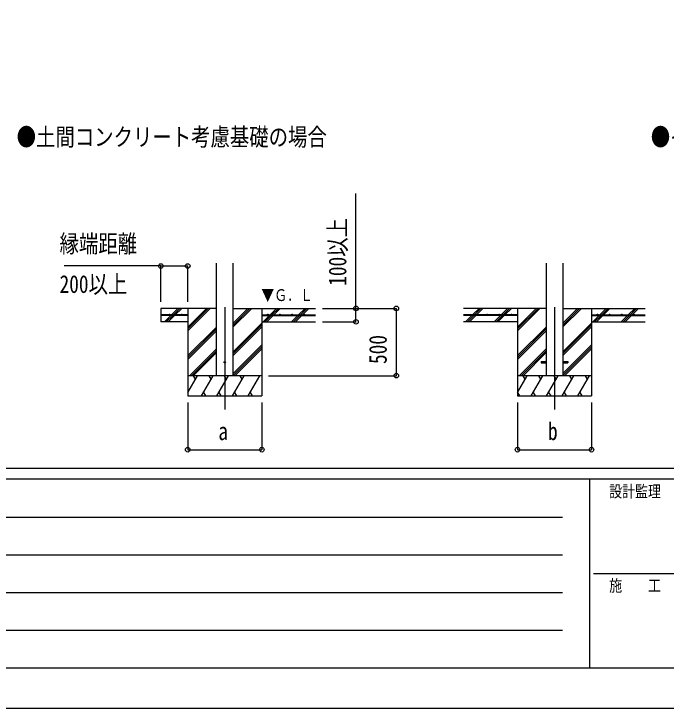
# Model space of a CAD drawing. Units: millimetres, scale not verified. Extents: x -16820 to 16820, y -11880 to 11880.
# Drawn here: x -9497 to -4650, y -11880 to -6722 of the extents above; entities that cross this region are included whole.
import ezdxf
from ezdxf.enums import TextEntityAlignment as Align

# ---------------------------------------------------------------- set-up
doc = ezdxf.new("R2010")
doc.units = ezdxf.units.MM
doc.header["$LTSCALE"] = 50
for name, color, linetype in [('0-2_USER1', 3, 'Continuous'), ('0-4_YKK_12', 2, 'Continuous'), ('0-5_YKK_13', 4, 'Continuous'), ('0-6_YKK_A1', 4, 'Continuous'), ('0-7_YKK_D', 6, 'Continuous'), ('0-8_YKK_ZWAK', 7, 'Continuous')]:
    doc.layers.add(name, color=color, linetype=linetype)
doc.styles.add('ＭＳ ゴシック', font='')
doc.styles.get('ＭＳ ゴシック').set_extended_font_data('MS Gothic')

msp = doc.modelspace()

# ---------------------------------------------------------------- linework, layer by layer
at = {"layer": '0-4_YKK_12'}
for p, q in [((-7929.92, -8900.79), (-7929.92, -9660)), ((-5479.92, -8900.79), (-5479.92, -9660))]:
    msp.add_line(p, q, dxfattribs=at)
at = {"layer": '0-5_YKK_13'}
for p, q in [((-5579.92, -9305.5), (-5579.92, -9314.5)), ((-5579.92, -9305.5), (-5542.42, -9305.5)), ((-5579.92, -9314.5), (-5542.42, -9314.5)), ((-5417.42, -9305.5), (-5379.92, -9305.5)), ((-5417.42, -9314.5), (-5379.92, -9314.5)), ((-5379.92, -9305.5), (-5379.92, -9314.5))]:
    msp.add_line(p, q, dxfattribs=at)
msp.add_circle((-7929.92, -9310), 5, dxfattribs=at)
at = {"layer": '0-6_YKK_A1'}
for p, q in [((-7992.42, -9410), (-7992.42, -8574.65)), ((-7867.42, -9410), (-7867.42, -8574.65)), ((-5542.42, -8573.65), (-5542.42, -9410)), ((-5417.42, -8573.65), (-5417.42, -9410)), ((-8325.96, -8957.5), (-8278.46, -8910)), ((-8311.81, -8957.5), (-8264.31, -8910)), ((-8297.67, -8957.5), (-8250.17, -8910)), ((-8204.92, -8910), (-8204.92, -9560)), ((-8204.92, -9076.88), (-8038.04, -8910)), ((-8204.92, -9062.74), (-8052.18, -8910)), ((-8204.92, -9048.6), (-8066.32, -8910)), ((-7867.42, -9047.75), (-7729.67, -8910)), ((-7867.42, -9033.61), (-7743.81, -8910)), ((-7867.42, -9019.46), (-7757.96, -8910)), ((-7867.42, -8910), (-7254.92, -8910)), ((-7654.92, -8910), (-7654.92, -9560)), ((-7593.32, -8957.5), (-7545.82, -8910)), ((-7579.18, -8957.5), (-7531.68, -8910)), ((-7565.04, -8957.5), (-7517.54, -8910)), ((-7381.19, -8957.5), (-7333.69, -8910)), ((-7367.05, -8957.5), (-7319.55, -8910)), ((-7352.91, -8957.5), (-7305.41, -8910)), ((-5542.42, -8910), (-6154.92, -8910)), ((-6088.09, -8957.5), (-6040.59, -8910)), ((-6069.09, -8952.64), (-6026.45, -8910)), ((-6059.8, -8957.5), (-6012.3, -8910)), ((-5875.96, -8957.5), (-5828.46, -8910)), ((-5861.81, -8957.5), (-5814.31, -8910)), ((-5847.67, -8957.5), (-5800.17, -8910)), ((-5754.92, -8910), (-5754.92, -9560)), ((-5754.92, -9076.88), (-5588.04, -8910)), ((-5754.92, -9062.74), (-5602.18, -8910)), ((-5754.92, -9048.6), (-5616.32, -8910)), ((-5417.42, -9047.75), (-5279.67, -8910)), ((-5417.42, -9033.61), (-5293.81, -8910)), ((-5417.42, -9019.46), (-5307.96, -8910)), ((-5417.42, -8910), (-4804.92, -8910)), ((-5204.92, -8910), (-5204.92, -9560)), ((-5143.32, -8957.5), (-5095.82, -8910)), ((-5129.18, -8957.5), (-5081.68, -8910)), ((-5115.04, -8957.5), (-5067.54, -8910)), ((-4931.19, -8957.5), (-4883.69, -8910)), ((-4917.05, -8957.5), (-4869.55, -8910)), ((-4902.91, -8957.5), (-4855.41, -8910)), ((-8204.92, -8957.5), (-8404.92, -8957.5)), ((-8204.92, -8962.5), (-8404.92, -8962.5)), ((-8377.05, -9008.6), (-8330.96, -8962.5)), ((-8364.31, -9010), (-8316.81, -8962.5)), ((-8350.17, -9010), (-8302.67, -8962.5)), ((-8204.92, -8957.5), (-8204.92, -8962.5)), ((-7654.92, -8957.5), (-7254.92, -8957.5)), ((-7654.92, -8957.5), (-7654.92, -8962.5)), ((-7654.92, -8962.5), (-7254.92, -8962.5)), ((-7645.82, -9010), (-7598.32, -8962.5)), ((-7631.68, -9010), (-7584.18, -8962.5)), ((-7617.54, -9010), (-7570.04, -8962.5)), ((-7433.69, -9010), (-7386.19, -8962.5)), ((-7419.55, -9010), (-7372.05, -8962.5)), ((-7405.41, -9010), (-7357.91, -8962.5)), ((-5754.92, -8957.5), (-6154.92, -8957.5)), ((-5754.92, -8962.5), (-6154.92, -8962.5)), ((-6140.59, -9010), (-6093.09, -8962.5)), ((-6126.45, -9010), (-6078.95, -8962.5)), ((-6112.3, -9010), (-6064.8, -8962.5)), ((-6073.95, -8957.5), (-6072.28, -8955.83)), ((-5927.05, -9008.6), (-5880.96, -8962.5)), ((-5914.31, -9010), (-5866.81, -8962.5)), ((-5900.17, -9010), (-5852.67, -8962.5)), ((-5754.92, -8957.5), (-5754.92, -8962.5)), ((-5204.92, -8957.5), (-4804.92, -8957.5)), ((-5204.92, -8957.5), (-5204.92, -8962.5)), ((-5204.92, -8962.5), (-4804.92, -8962.5)), ((-5195.82, -9010), (-5148.32, -8962.5)), ((-5181.68, -9010), (-5134.18, -8962.5)), ((-5167.54, -9010), (-5120.04, -8962.5)), ((-4983.69, -9010), (-4936.19, -8962.5)), ((-4969.55, -9010), (-4922.05, -8962.5)), ((-4955.41, -9010), (-4907.91, -8962.5)), ((-8204.92, -9010), (-8404.92, -9010)), ((-7867.42, -9231.59), (-7654.92, -9019.1)), ((-7654.92, -9010), (-7254.92, -9010)), ((-5754.92, -9010), (-6154.92, -9010)), ((-5417.42, -9231.59), (-5204.92, -9019.1)), ((-5204.92, -9010), (-4804.92, -9010)), ((-8204.92, -9260.73), (-7992.42, -9048.23)), ((-8204.92, -9274.87), (-7992.42, -9062.37)), ((-8204.92, -9289.01), (-7992.42, -9076.51)), ((-7867.42, -9245.74), (-7654.92, -9033.24)), ((-7867.42, -9259.88), (-7654.92, -9047.38)), ((-5754.92, -9260.73), (-5542.42, -9048.23)), ((-5754.92, -9274.87), (-5542.42, -9062.37)), ((-5754.92, -9289.01), (-5542.42, -9076.51)), ((-5417.42, -9245.74), (-5204.92, -9033.24)), ((-5417.42, -9259.88), (-5204.92, -9047.38)), ((-7867.42, -9393.72), (-7654.92, -9181.23)), ((-5417.42, -9393.72), (-5204.92, -9181.23)), ((-8192.06, -9410), (-7992.42, -9210.36)), ((-8177.92, -9410), (-7992.42, -9224.5)), ((-7867.42, -9407.87), (-7654.92, -9195.37)), ((-7855.41, -9410), (-7654.92, -9209.51)), ((-5742.06, -9410), (-5542.42, -9210.36)), ((-5727.92, -9410), (-5542.42, -9224.5)), ((-5417.42, -9407.87), (-5204.92, -9195.37)), ((-5405.41, -9410), (-5204.92, -9209.51)), ((-8163.78, -9410), (-7992.42, -9238.64)), ((-5713.78, -9410), (-5542.42, -9238.64)), ((-7654.92, -9410), (-8204.92, -9410)), ((-8204.92, -9535.45), (-8132.49, -9410)), ((-8147.49, -9435.98), (-8162.49, -9410)), ((-8103.62, -9560), (-8017.02, -9410)), ((-8032.02, -9435.98), (-8047.02, -9410)), ((-7988.15, -9560), (-7901.55, -9410)), ((-7916.55, -9435.98), (-7931.55, -9410)), ((-7872.68, -9560), (-7786.08, -9410)), ((-7801.08, -9435.98), (-7816.08, -9410)), ((-7757.21, -9560), (-7670.61, -9410)), ((-7700.61, -9410), (-7700.61, -9410)), ((-5204.92, -9410), (-5754.92, -9410)), ((-5754.92, -9535.45), (-5682.49, -9410)), ((-5697.49, -9435.98), (-5712.49, -9410)), ((-5653.62, -9560), (-5567.02, -9410)), ((-5582.02, -9435.98), (-5597.02, -9410)), ((-5538.15, -9560), (-5451.55, -9410)), ((-5466.55, -9435.98), (-5481.55, -9410)), ((-5422.68, -9560), (-5336.08, -9410)), ((-5351.08, -9435.98), (-5366.08, -9410)), ((-5307.21, -9560), (-5220.61, -9410)), ((-5235.61, -9435.98), (-5250.61, -9410)), ((-8088.63, -9534.02), (-8073.63, -9560)), ((-7973.16, -9534.02), (-7958.16, -9560)), ((-7857.68, -9534.02), (-7842.69, -9560)), ((-7742.22, -9534.02), (-7727.22, -9560)), ((-5754.1, -9534.02), (-5739.1, -9560)), ((-5638.63, -9534.02), (-5623.63, -9560)), ((-5523.16, -9534.02), (-5508.16, -9560)), ((-5407.68, -9534.02), (-5392.69, -9560)), ((-5292.22, -9534.02), (-5277.22, -9560)), ((-8204.92, -9560), (-7654.92, -9560)), ((-5754.92, -9560), (-5204.92, -9560))]:
    msp.add_line(p, q, dxfattribs=at)
msp.add_lwpolyline([(-7992.42, -8910), (-8404.92, -8910), (-8404.92, -9010)], dxfattribs=at)
for centre in [(-8339.92, -8955), (-8249.92, -8955), (-7609.92, -8955), (-7519.92, -8955), (-7429.92, -8955), (-7339.92, -8955), (-6069.92, -8955), (-5979.92, -8955), (-5889.92, -8955), (-5799.92, -8955), (-5159.92, -8955), (-5069.92, -8955), (-4979.92, -8955), (-4889.92, -8955)]:
    msp.add_circle(centre, 2.5, dxfattribs=at)
at = {"layer": '0-7_YKK_D'}
for p, q in [((-8404.92, -8594.74), (-9122.73, -8594.74)), ((-8404.92, -8860), (-8404.92, -8593.74)), ((-8404.92, -8594.74), (-8204.92, -8594.74)), ((-8204.92, -8860), (-8204.92, -8593.74)), ((-7204.92, -8910), (-6653.92, -8910)), ((-7204.92, -8910), (-6953.92, -8910)), ((-6654.92, -9410), (-6654.92, -8910)), ((-7204.92, -9010), (-6953.92, -9010)), ((-7604.92, -9410), (-6653.92, -9410)), ((-8204.92, -9610), (-8204.92, -9961)), ((-7654.92, -9610), (-7654.92, -9961)), ((-5754.92, -9610), (-5754.92, -9961)), ((-5204.92, -9610), (-5204.92, -9961)), ((-8204.92, -9960), (-7654.92, -9960)), ((-5754.92, -9960), (-5204.92, -9960))]:
    msp.add_line(p, q, dxfattribs=at)
msp.add_lwpolyline([(-6954.92, -9010), (-6954.92, -8910), (-6954.92, -8057.2)], dxfattribs=at)
for centre in [(-8404.92, -8594.74), (-8204.92, -8594.74), (-6954.92, -8910), (-6654.92, -8910), (-6954.92, -9010), (-6654.92, -9410), (-8204.92, -9960), (-7654.92, -9960), (-5754.92, -9960), (-5204.92, -9960)]:
    msp.add_circle(centre, 17, dxfattribs=at)
at = {"layer": '0-8_YKK_ZWAK'}
for p, q in [((15580.08, -10100), (-15619.92, -10100)), ((-5219.92, -10180), (-15619.92, -10180)), ((-5219.92, -10180), (-5219.92, -11580)), ((-19.92, -10180), (-5219.92, -10180)), ((-15449.92, -10460), (-5419.92, -10460)), ((-15449.92, -10740), (-5419.92, -10740)), ((-5189.92, -10880), (-19.92, -10880)), ((-15449.92, -11020), (-5419.92, -11020)), ((-15449.92, -11300), (-5419.92, -11300)), ((-15619.92, -11580), (-5219.92, -11580)), ((-5219.92, -11580), (-19.92, -11580))]:
    msp.add_line(p, q, dxfattribs=at)
msp.add_lwpolyline([(-16820, -11880), (16820, -11880), (16820, 11880), (-16820, 11880)], close=True, dxfattribs=at)

# ---------------------------------------------------------------- texts
at = {"layer": '0-2_USER1', "style": 'ＭＳ ゴシック', "width": 0.8}
for s, p in [('●土間コンクリート考慮基礎の場合', (-9476.4, -7741.64)), ('●イージープレートの場合', (-4764.12, -7741.64))]:
    msp.add_text(s, height=132, dxfattribs=at).set_placement(p, align=Align.BOTTOM_LEFT)
at = {"layer": '0-6_YKK_A1', "style": 'ＭＳ ゴシック', "width": 0.8}
msp.add_text('▼Ｇ．Ｌ', height=87.98, dxfattribs=at).set_placement((-7658.79, -8881.55), align=Align.BOTTOM_LEFT)
at = {"layer": '0-7_YKK_D', "style": 'ＭＳ ゴシック', "width": 0.8}
for s, p in [('100以上', (-6986.92, -8742)), ('500', (-6686.92, -9323.2))]:
    msp.add_text(s, height=132, rotation=90, dxfattribs=at).set_placement(p, align=Align.BOTTOM_LEFT)
for s, p in [('縁端距離', (-9157.72, -8534.74)), ('200以上', (-9157.72, -8834.74)), ('a', (-7977.92, -9928)), ('b', (-5527.92, -9928))]:
    msp.add_text(s, height=132, dxfattribs=at).set_placement(p, align=Align.BOTTOM_LEFT)
at = {"layer": '0-8_YKK_ZWAK', "style": 'ＭＳ ゴシック', "width": 0.8}
for s, p in [('設計監理', (-5073.25, -10340)), ('施\u3000\u3000工', (-5073.25, -11040))]:
    msp.add_text(s, height=87.98, dxfattribs=at).set_placement(p, align=Align.BOTTOM_LEFT)

doc.saveas('drawing.dxf')
